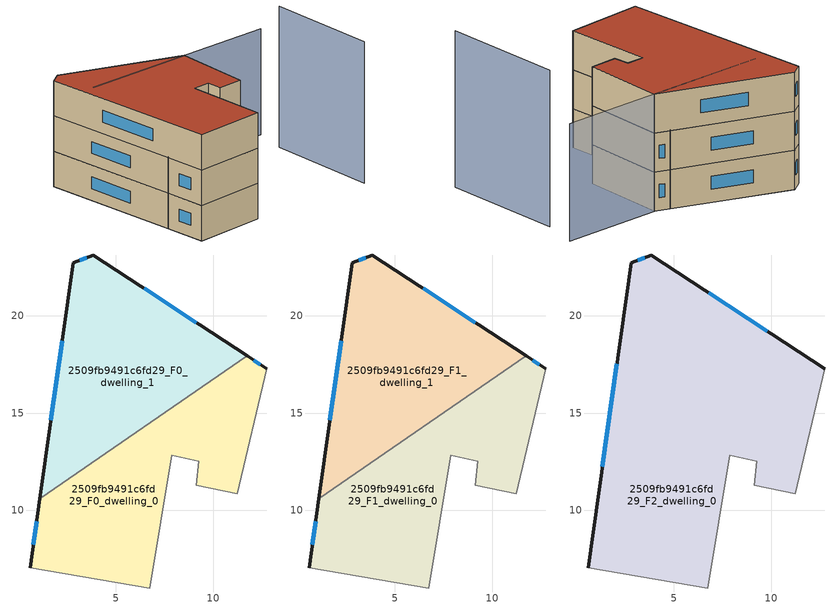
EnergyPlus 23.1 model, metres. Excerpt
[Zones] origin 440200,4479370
2509fb9491c6fd29_F0_dwelling_0
 floor ground (EU_floor_Construction): 11.24,10.86 12.75,17.27 11.75,17.93 1.09,10.61 0.6,7.07 6.74,6.02 7.86,12.83 9.26,12.54 9.12,11.31 z0
 wall outside (EU_wall_Construction): 0.6,7.07 1.09,10.61 / 11.75,17.93 12.75,17.27 z0:3
 wall adiabatic (EU_wall_Construction): 12.75,17.27 11.24,10.86 9.12,11.31 9.26,12.54 7.86,12.83 6.74,6.02 0.6,7.07 z0:3
 wall to 2509fb9491c6fd29_F0_dwelling_1 (EU_wall_Construction): 1.09,10.61 11.75,17.93 z0:3
 window (EU_Window_Construction): 0.76,8.24 0.93,9.44 / 12.08,17.71 12.42,17.49 z0.99:2.01
2509fb9491c6fd29_F0_dwelling_1
 floor ground (EU_floor_Construction): 11.75,17.93 3.84,23.12 2.8,22.72 1.09,10.61 z0
 wall outside (EU_wall_Construction): 1.09,10.61 2.8,22.72 3.84,23.12 11.75,17.93 z0:3
 window (EU_Window_Construction): 1.66,14.63 2.23,18.71 / 3.14,22.85 3.5,22.99 / 6.46,21.4 9.13,19.65 z0.99:2.01
2509fb9491c6fd29_F1_dwelling_0
 floor to 2509fb9491c6fd29_F0_dwelling_0 (EU_floor_Construction): 11.24,10.86 12.75,17.27 11.75,17.93 1.09,10.61 0.6,7.07 6.74,6.02 7.86,12.83 9.26,12.54 9.12,11.31 z3
 wall outside (EU_wall_Construction): 0.6,7.07 1.09,10.61 / 11.75,17.93 12.75,17.27 z3:6
 wall adiabatic (EU_wall_Construction): 12.75,17.27 11.24,10.86 9.12,11.31 9.26,12.54 7.86,12.83 6.74,6.02 0.6,7.07 z3:6
 wall to 2509fb9491c6fd29_F1_dwelling_1 (EU_wall_Construction): 1.09,10.61 11.75,17.93 z3:6
 window (EU_Window_Construction): 0.76,8.24 0.93,9.44 / 12.08,17.71 12.42,17.49 z3.99:5.01
2509fb9491c6fd29_F1_dwelling_1
 floor to 2509fb9491c6fd29_F0_dwelling_1 (EU_floor_Construction): 11.75,17.93 3.84,23.12 2.8,22.72 1.09,10.61 z3
 wall outside (EU_wall_Construction): 1.09,10.61 2.8,22.72 3.84,23.12 11.75,17.93 z3:6
 window (EU_Window_Construction): 1.66,14.63 2.23,18.71 / 3.14,22.85 3.5,22.99 / 6.46,21.4 9.13,19.65 z3.99:5.01
2509fb9491c6fd29_F2_dwelling_0
 floor to 2509fb9491c6fd29_F1_dwelling_0 (EU_floor_Construction): 11.24,10.86 12.75,17.27 11.75,17.93 1.09,10.61 0.6,7.07 6.74,6.02 7.86,12.83 9.26,12.54 9.12,11.31 z6
 floor to 2509fb9491c6fd29_F1_dwelling_1 (EU_floor_Construction): 11.75,17.93 3.84,23.12 2.8,22.72 1.09,10.61 z6
 wall outside (EU_wall_Construction): 0.6,7.07 2.8,22.72 3.84,23.12 12.75,17.27 z6:9
 wall adiabatic (EU_wall_Construction): 12.75,17.27 11.24,10.86 9.12,11.31 9.26,12.54 7.86,12.83 6.74,6.02 0.6,7.07 z6:9
 window (EU_Window_Construction): 1.33,12.26 2.07,17.54 / 3.14,22.85 3.5,22.99 / 6.8,21.18 9.8,19.21 z6.99:8.01
 roof outside (EU_roof_Construction): 12.75,17.27 11.24,10.86 9.12,11.31 9.26,12.54 7.86,12.83 6.74,6.02 0.6,7.07 2.8,22.72 3.84,23.12 z9
shading: 3.44,19.42 20.54,15.48 z0:9; 17.29,3.31 19.28,12.84 z0:12
[Building]
EU S2 Campaign: North Axis=0; Terrain=City; Solar Distribution=FullExterior
[Site:Location]
Madrid: Latitude=40.5; Longitude=-3.5; Time Zone=1; Elevation=609
[SizingPeriod:WeatherFileDays]
AnnualSizingPeriod: Begin Month=1; Begin Day of Month=1; End Month=12; End Day of Month=31; Day of Week for Start Day=Monday; Use Weather File Daylight Saving Period=No; Use Weather File Rain and Snow Indicators=No
[MATERIAL]
EU_InternalMass_Material: Roughness=MediumRough; Thickness=0.1; Conductivity=1; Density=1800; Specific Heat=900; Thermal Absorptance=0.9; Solar Absorptance=0.7; Visible Absorptance=0.7
[MATERIAL:NOMASS] Roughness=MediumRough; Thermal Absorptance=0.9; Solar Absorptance=0.7; Visible Absorptance=0.7
Name | Thermal Resistance
EU_wall_NoMass | 0.609216
EU_roof_NoMass | 0.513268
EU_floor_NoMass | 0.568163
[WINDOWMATERIAL:SIMPLEGLAZINGSYSTEM]
EU_Window_SimpleGlazing: UFactor=5.50606; Solar Heat Gain Coefficient=0.85; Visible Transmittance=0.85
[CONSTRUCTION]
EU_wall_Construction: EU_wall_NoMass
EU_roof_Construction: EU_roof_NoMass
EU_floor_Construction: EU_floor_NoMass
EU_InternalMass_Construction: EU_InternalMass_Material
EU_Window_Construction: EU_Window_SimpleGlazing
[ZONE] Type=1; Multiplier=1; Ceiling Height=autocalculate; Floor Area=autocalculate; Part of Total Floor Area=Yes
Name | Volume
2509fb9491c6fd29_F0_dwelling_0 | 187.626
2509fb9491c6fd29_F1_dwelling_0 | 187.625
2509fb9491c6fd29_F2_dwelling_0 | 375.214
2509fb9491c6fd29_F0_dwelling_1; 2509fb9491c6fd29_F1_dwelling_1 | 187.6
[INTERNALMASS] Construction=EU_InternalMass_Construction
Name | Zone or ZoneList | Surface Area
2509fb9491c6fd29_F0_dwelling_0_EU_InternalMass | 2509fb9491c6fd29_F0_dwelling_0 | 62.5417
2509fb9491c6fd29_F0_dwelling_1_EU_InternalMass | 2509fb9491c6fd29_F0_dwelling_1 | 62.5333
2509fb9491c6fd29_F1_dwelling_0_EU_InternalMass | 2509fb9491c6fd29_F1_dwelling_0 | 62.5417
2509fb9491c6fd29_F1_dwelling_1_EU_InternalMass | 2509fb9491c6fd29_F1_dwelling_1 | 62.5333
2509fb9491c6fd29_F2_dwelling_0_EU_InternalMass | 2509fb9491c6fd29_F2_dwelling_0 | 125.073
[OTHEREQUIPMENT] Fuel Type=Electricity; Design Level Calculation Method=Watts/Area; Power per Zone Floor Area=1; Fraction Latent=0; Fraction Radiant=0; Fraction Lost=0; Carbon Dioxide Generation Rate=0; EndUse Subcategory=EU_Step8_InternalGains
Name | Zone or ZoneList or Space or SpaceList | Schedule
EU_Step8_InternalGain_2509fb9491c6fd29_F0_dwelling_0_f000 | 2509fb9491c6fd29_F0_dwelling_0 | EU_Step8_GainSchedule_2509fb9491c6fd29_F0_dwelling_0_f000
EU_Step8_InternalGain_2509fb9491c6fd29_F0_dwelling_1_f000 | 2509fb9491c6fd29_F0_dwelling_1 | EU_Step8_GainSchedule_2509fb9491c6fd29_F0_dwelling_1_f000
EU_Step8_InternalGain_2509fb9491c6fd29_F1_dwelling_0_f000 | 2509fb9491c6fd29_F1_dwelling_0 | EU_Step8_GainSchedule_2509fb9491c6fd29_F1_dwelling_0_f000
EU_Step8_InternalGain_2509fb9491c6fd29_F1_dwelling_1_f000 | 2509fb9491c6fd29_F1_dwelling_1 | EU_Step8_GainSchedule_2509fb9491c6fd29_F1_dwelling_1_f000
EU_Step8_InternalGain_2509fb9491c6fd29_F2_dwelling_0_f000 | 2509fb9491c6fd29_F2_dwelling_0 | EU_Step8_GainSchedule_2509fb9491c6fd29_F2_dwelling_0_f000
[ZONEVENTILATION:DESIGNFLOWRATE] Schedule=EU_AlwaysOn; Design Flow Rate Calculation Method=AirChanges/Hour; Air Changes per Hour=0.752966; Ventilation Type=Natural; Fan Pressure Rise=0; Fan Total Efficiency=1; Constant Term Coefficient=1; Temperature Term Coefficient=0; Velocity Term Coefficient=0; Velocity Squared Term Coefficient=0; Minimum Indoor Temperature=-100; Maximum Indoor Temperature=100; Delta Temperature=-100; Minimum Outdoor Temperature=-100; Maximum Outdoor Temperature=100; Maximum Wind Speed=40
Name | Zone or ZoneList or Space or SpaceList
EU_ConstantAir_2509fb9491c6fd29_F0_dwelling_0 | 2509fb9491c6fd29_F0_dwelling_0
EU_ConstantAir_2509fb9491c6fd29_F0_dwelling_1 | 2509fb9491c6fd29_F0_dwelling_1
EU_ConstantAir_2509fb9491c6fd29_F1_dwelling_0 | 2509fb9491c6fd29_F1_dwelling_0
EU_ConstantAir_2509fb9491c6fd29_F1_dwelling_1 | 2509fb9491c6fd29_F1_dwelling_1
EU_ConstantAir_2509fb9491c6fd29_F2_dwelling_0 | 2509fb9491c6fd29_F2_dwelling_0
[HVACTEMPLATE:THERMOSTAT] Constant Heating Setpoint=20; Constant Cooling Setpoint=50
EU_HeatOnly_2509fb9491c6fd29_F0_dwelling_0; EU_HeatOnly_2509fb9491c6fd29_F0_dwelling_1; EU_HeatOnly_2509fb9491c6fd29_F1_dwelling_0; EU_HeatOnly_2509fb9491c6fd29_F1_dwelling_1; EU_HeatOnly_2509fb9491c6fd29_F2_dwelling_0
[HVACTEMPLATE:ZONE:IDEALLOADSAIRSYSTEM] System Availability Schedule=EU_AlwaysOn; Maximum Heating Supply Air Temperature=50; Minimum Cooling Supply Air Temperature=13; Maximum Heating Supply Air Humidity Ratio=0.0156; Minimum Cooling Supply Air Humidity Ratio=0.0077; Heating Limit=NoLimit; Cooling Limit=NoLimit; Heating Availability Schedule=EU_AlwaysOn; Cooling Availability Schedule=EU_CoolingOff; Dehumidification Control Type=ConstantSensibleHeatRatio; Cooling Sensible Heat Ratio=0.7; Dehumidification Setpoint=60; Humidification Control Type=None; Humidification Setpoint=30; Outdoor Air Method=None; Outdoor Air Flow Rate per Person=0.00944; Outdoor Air Flow Rate per Zone Floor Area=0; Outdoor Air Flow Rate per Zone=0; Demand Controlled Ventilation Type=None; Outdoor Air Economizer Type=NoEconomizer; Heat Recovery Type=None; Sensible Heat Recovery Effectiveness=0.7; Latent Heat Recovery Effectiveness=0.65
Name | Template Thermostat
2509fb9491c6fd29_F0_dwelling_0 | EU_HeatOnly_2509fb9491c6fd29_F0_dwelling_0
2509fb9491c6fd29_F0_dwelling_1 | EU_HeatOnly_2509fb9491c6fd29_F0_dwelling_1
2509fb9491c6fd29_F1_dwelling_0 | EU_HeatOnly_2509fb9491c6fd29_F1_dwelling_0
2509fb9491c6fd29_F1_dwelling_1 | EU_HeatOnly_2509fb9491c6fd29_F1_dwelling_1
2509fb9491c6fd29_F2_dwelling_0 | EU_HeatOnly_2509fb9491c6fd29_F2_dwelling_0
[SIZING:ZONE] Zone Cooling Design Supply Air Temperature Input Method=SupplyAirTemperature; Zone Cooling Design Supply Air Temperature=13; Zone Heating Design Supply Air Temperature Input Method=SupplyAirTemperature; Zone Heating Design Supply Air Temperature=50; Zone Cooling Design Supply Air Humidity Ratio=0.008; Zone Heating Design Supply Air Humidity Ratio=0.008; Cooling Design Air Flow Method=DesignDay; Cooling Design Air Flow Rate=0; Cooling Minimum Air Flow per Zone Floor Area=0.000762; Cooling Minimum Air Flow=0; Cooling Minimum Air Flow Fraction=0.2; Heating Design Air Flow Method=DesignDay; Heating Design Air Flow Rate=0; Heating Maximum Air Flow per Zone Floor Area=0.002032; Heating Maximum Air Flow=0.141576; Heating Maximum Air Flow Fraction=0.3; Account for Dedicated Outdoor Air System=No; Dedicated Outdoor Air System Control Strategy=NeutralSupplyAir; Dedicated Outdoor Air Low Setpoint Temperature for Design=autosize; Dedicated Outdoor Air High Setpoint Temperature for Design=autosize; Zone Load Sizing Method=Sensible Load Only No Latent Load; Zone Latent Cooling Design Supply Air Humidity Ratio Input Method=HumidityRatioDifference; Zone Cooling Design Supply Air Humidity Ratio Difference=0.005; Zone Latent Heating Design Supply Air Humidity Ratio Input Method=HumidityRatioDifference; Zone Humidification Design Supply Air Humidity Ratio Difference=0.005
2509fb9491c6fd29_F0_dwelling_0; 2509fb9491c6fd29_F0_dwelling_1; 2509fb9491c6fd29_F1_dwelling_0; 2509fb9491c6fd29_F1_dwelling_1; 2509fb9491c6fd29_F2_dwelling_0
[SCHEDULE:CONSTANT]
Name | Hourly Value
EU_AlwaysOn | 1
EU_CoolingOff | 0
[SCHEDULE:FILE] Column Number=1; Rows to Skip at Top=0; Number of Hours of Data=8760; Column Separator=Comma; Interpolate to Timestep=No; Minutes per Item=60; Adjust Schedule for Daylight Savings=Yes
Name | File
EU_Step8_GainSchedule_2509fb9491c6fd29_F0_dwelling_0_f000 | ../../schedules/2509fb9491c6fd29/2509fb9491c6fd29_F0_dwelling_0_f000_gain.csv
EU_Step8_GainSchedule_2509fb9491c6fd29_F0_dwelling_1_f000 | ../../schedules/2509fb9491c6fd29/2509fb9491c6fd29_F0_dwelling_1_f000_gain.csv
EU_Step8_GainSchedule_2509fb9491c6fd29_F1_dwelling_0_f000 | ../../schedules/2509fb9491c6fd29/2509fb9491c6fd29_F1_dwelling_0_f000_gain.csv
EU_Step8_GainSchedule_2509fb9491c6fd29_F1_dwelling_1_f000 | ../../schedules/2509fb9491c6fd29/2509fb9491c6fd29_F1_dwelling_1_f000_gain.csv
EU_Step8_GainSchedule_2509fb9491c6fd29_F2_dwelling_0_f000 | ../../schedules/2509fb9491c6fd29/2509fb9491c6fd29_F2_dwelling_0_f000_gain.csv
